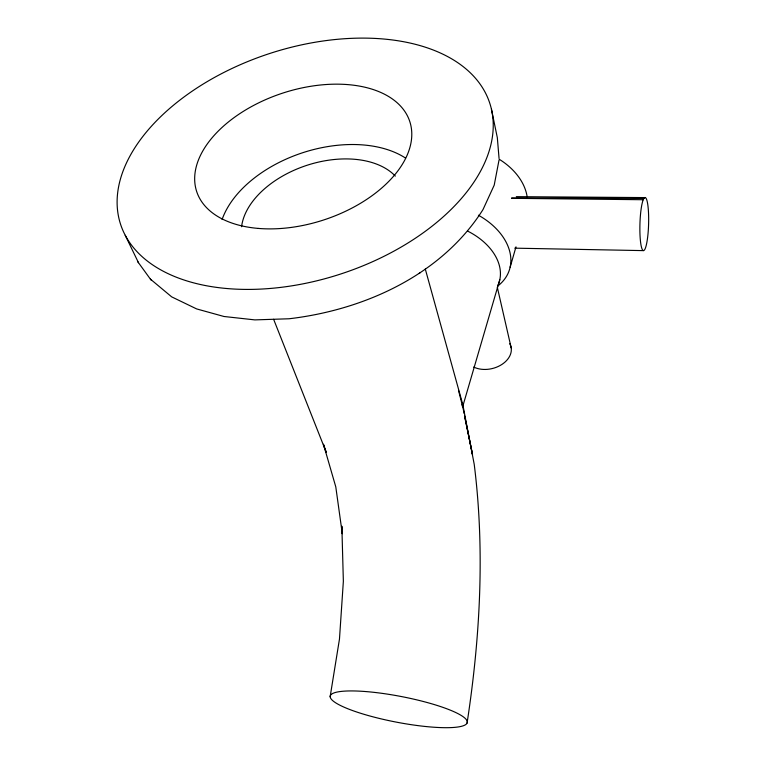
<?xml version="1.0" encoding="UTF-8"?>
<svg xmlns="http://www.w3.org/2000/svg" width="766" height="766" viewBox="0 0 766 766"><rect width="100%" height="100%" fill="white"/><g stroke="black" fill="none" stroke-linecap="round" stroke-linejoin="round"><path stroke-width="1.15" d="M467.078 723.056A69.792 13.041 10.9 0 0 369.145 691.851A69.792 13.041 10.9 0 0 359.924 713.05A69.792 13.041 10.9 0 0 467.078 723.056C480.167 637.571 485.022 550.381 474.221 464.349L462.846 404.793L425.293 269.048M330.146 696.734L339.472 639.064L343.36 581.27L341.847 526.204L342.048 529.43M499.087 159.749L494.214 185.142L483.02 209.539C441.455 275.195 364.109 309.981 289.012 318.771L254.867 319.891L223.988 316.492L196.651 308.928L171.689 296.873L150.366 279.092M510.137 267.21L515.997 246.844M462.788 406.267L499.805 279.686M643.909 198.365A26.561 4.328 -88.3 0 1 648.323 229.867A26.561 4.328 -88.3 0 1 640.922 244.546A26.561 4.328 -88.3 0 1 643.229 199.725L643.909 198.365L511.573 198.021M419.059 273.481L419.864 273.031M516.303 196.661L645.288 197.59M511.678 198.317L643.229 199.725M514.771 248.165L643.383 250.616M125.222 235.286L138.474 262.7M137.756 261.713L151.074 280.059M273.615 319.278L326.211 452.189L323.444 444.251L335.786 486.87L342.306 533.73L342.172 531.575M458.518 390.421L462.654 406.641M497.316 287.279L511.19 347.86M491.446 109.27A194.277 115.829 -18.2 0 1 234.597 289.069A194.277 115.829 -18.2 0 1 189.461 93.05A194.277 115.829 -18.2 0 1 491.446 109.27L497.325 137.65L499.068 158.552M464.167 413.611L462.262 404.276L462.396 406.363M241.577 226.726A84.365 52.806 -18.2 0 1 306.611 165.418A84.365 52.806 -18.2 0 1 395.313 176.094M499.528 159.452A61.251 44.476 18.3 0 1 527.219 197.255M478.415 215.217A63.607 44.093 18.3 0 1 497.536 286.206M467.882 231.217A58.13 39.822 18.3 0 1 497.795 285.603M509.754 343.752A23.267 16.622 -13.8 0 1 501.807 364.501A23.267 16.622 -13.8 0 1 473.704 367.048M222.092 219.516A107.776 67.494 -18.2 0 1 301.603 153.085A107.776 67.494 -18.2 0 1 405.578 158.102M472.507 454.458L464.579 415.967L472.507 454.458M258.353 228.421A112.152 66.652 -18.2 0 0 411.285 127.769A112.152 66.652 -18.2 0 0 240.045 113.473A112.152 66.652 -18.2 0 0 258.353 228.421"/></g></svg>
